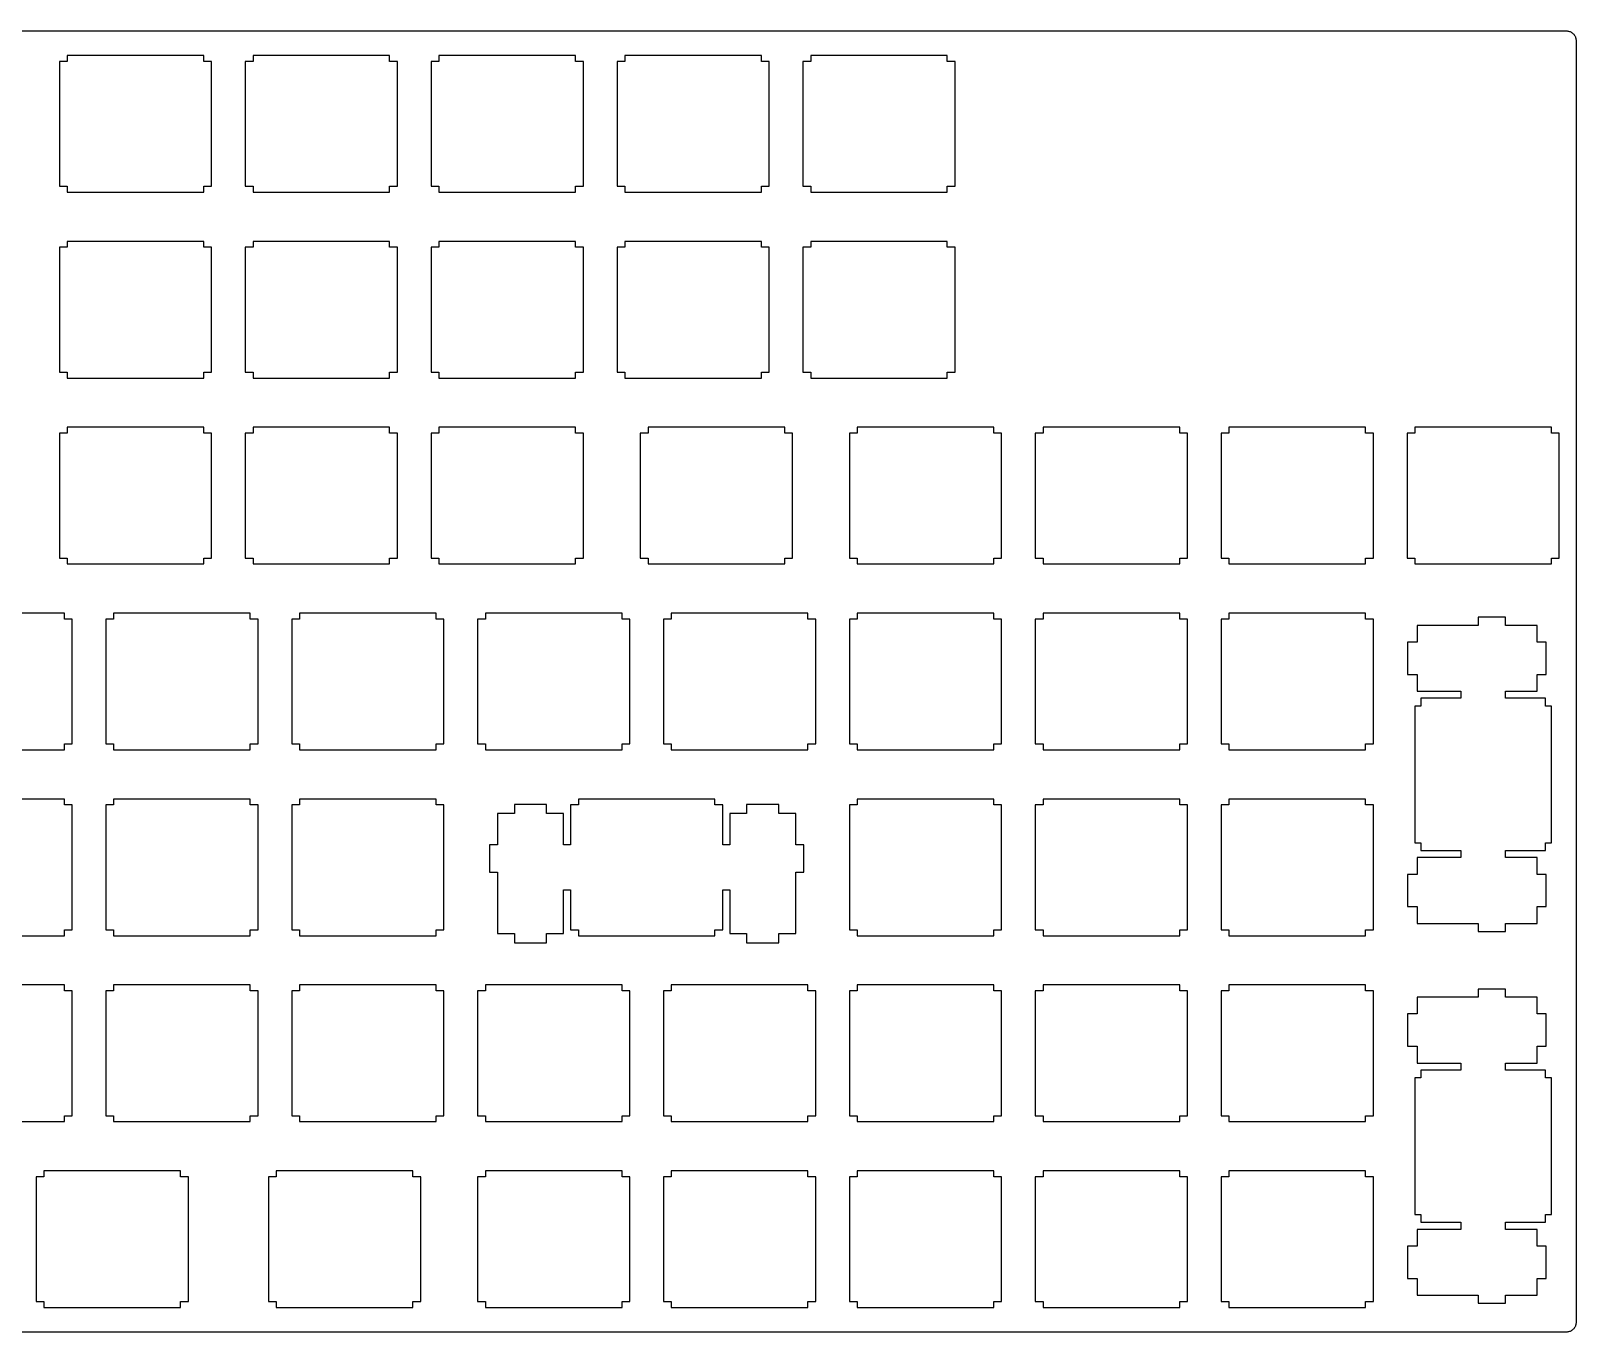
# Model space of a CAD drawing. Header units: millimetres. Extents: x 0 to 348, y 0 to 134.
# Drawn here: x 189.4 to 347.8, y 0.3 to 133.6 of the extents above; entities that cross this region are included whole.
import ezdxf

# ---------------------------------------------------------------- set-up
doc = ezdxf.new("R2010")
doc.units = ezdxf.units.MM
doc.layers.get('0').update_dxf_attribs({"linetype": 'CONTINUOUS'})

msp = doc.modelspace()

# ---------------------------------------------------------------- linework, layer by layer
at = {"color": 0}
for p, q in [((1.09554, 133.608), (346.759, 133.608)), ((346.759, 133.608), (346.837, 133.605)), ((346.837, 133.605), (346.914, 133.595)), ((346.914, 133.595), (346.992, 133.58)), ((346.992, 133.58), (347.067, 133.56)), ((347.067, 133.56), (347.141, 133.532)), ((347.141, 133.532), (347.212, 133.499)), ((347.212, 133.499), (347.281, 133.46)), ((347.281, 133.46), (347.347, 133.417)), ((347.347, 133.417), (347.407, 133.368)), ((347.407, 133.368), (347.465, 133.315)), ((347.465, 133.315), (347.519, 133.258)), ((347.519, 133.258), (347.567, 133.196)), ((347.567, 133.196), (347.611, 133.131)), ((347.611, 133.131), (347.65, 133.061)), ((347.65, 133.061), (347.683, 132.99)), ((347.683, 132.99), (347.709, 132.917)), ((347.709, 132.917), (347.73, 132.842)), ((347.73, 132.842), (347.746, 132.764)), ((347.746, 132.764), (347.755, 132.686)), ((347.755, 132.686), (347.759, 132.607)), ((347.759, 132.607), (347.759, 1.25677)), ((193.121, 130.482), (192.32, 130.482)), ((192.32, 130.482), (192.32, 117.682)), ((193.121, 131.082), (193.121, 130.482)), ((207.12, 131.082), (193.121, 131.082)), ((207.12, 130.482), (207.12, 131.082)), ((207.921, 130.482), (207.12, 130.482)), ((207.921, 117.682), (207.921, 130.482)), ((212.171, 130.482), (211.37, 130.482)), ((211.37, 130.482), (211.37, 117.682)), ((212.171, 131.082), (212.171, 130.482)), ((226.17, 131.082), (212.171, 131.082)), ((226.17, 130.482), (226.17, 131.082)), ((226.971, 130.482), (226.17, 130.482)), ((226.971, 117.682), (226.971, 130.482)), ((231.221, 130.482), (230.42, 130.482)), ((230.42, 130.482), (230.42, 117.682)), ((231.221, 131.082), (231.221, 130.482)), ((245.22, 131.082), (231.221, 131.082)), ((245.22, 130.482), (245.22, 131.082)), ((246.021, 130.482), (245.22, 130.482)), ((246.021, 117.682), (246.021, 130.482)), ((250.271, 130.482), (249.47, 130.482)), ((249.47, 130.482), (249.47, 117.682)), ((250.271, 131.082), (250.271, 130.482)), ((264.27, 131.082), (250.271, 131.082)), ((264.27, 130.482), (264.27, 131.082)), ((265.071, 130.482), (264.27, 130.482)), ((265.071, 117.682), (265.071, 130.482)), ((269.321, 130.482), (268.52, 130.482)), ((268.52, 130.482), (268.52, 117.682)), ((269.321, 131.082), (269.321, 130.482)), ((283.32, 131.082), (269.321, 131.082)), ((283.32, 130.482), (283.32, 131.082)), ((284.121, 130.482), (283.32, 130.482)), ((284.121, 117.682), (284.121, 130.482)), ((192.32, 117.682), (193.121, 117.682)), ((193.121, 117.682), (193.121, 117.082)), ((207.12, 117.082), (207.12, 117.682)), ((207.12, 117.682), (207.921, 117.682)), ((211.37, 117.682), (212.171, 117.682)), ((212.171, 117.682), (212.171, 117.082)), ((226.17, 117.082), (226.17, 117.682)), ((226.17, 117.682), (226.971, 117.682)), ((230.42, 117.682), (231.221, 117.682)), ((231.221, 117.682), (231.221, 117.082)), ((245.22, 117.082), (245.22, 117.682)), ((245.22, 117.682), (246.021, 117.682)), ((249.47, 117.682), (250.271, 117.682)), ((250.271, 117.682), (250.271, 117.082)), ((264.27, 117.082), (264.27, 117.682)), ((264.27, 117.682), (265.071, 117.682)), ((268.52, 117.682), (269.321, 117.682)), ((269.321, 117.682), (269.321, 117.082)), ((283.32, 117.082), (283.32, 117.682)), ((283.32, 117.682), (284.121, 117.682)), ((193.121, 117.082), (207.12, 117.082)), ((212.171, 117.082), (226.17, 117.082)), ((231.221, 117.082), (245.22, 117.082)), ((250.271, 117.082), (264.27, 117.082)), ((269.321, 117.082), (283.32, 117.082)), ((193.121, 111.432), (192.32, 111.432)), ((192.32, 111.432), (192.32, 98.6317)), ((193.121, 112.032), (193.121, 111.432)), ((207.12, 112.032), (193.121, 112.032)), ((207.12, 111.432), (207.12, 112.032)), ((207.921, 111.432), (207.12, 111.432)), ((207.921, 98.6317), (207.921, 111.432)), ((212.171, 111.432), (211.37, 111.432)), ((211.37, 111.432), (211.37, 98.6317)), ((212.171, 112.032), (212.171, 111.432)), ((226.17, 112.032), (212.171, 112.032)), ((226.17, 111.432), (226.17, 112.032)), ((226.971, 111.432), (226.17, 111.432)), ((226.971, 98.6317), (226.971, 111.432)), ((231.221, 111.432), (230.42, 111.432)), ((230.42, 111.432), (230.42, 98.6317)), ((231.221, 112.032), (231.221, 111.432)), ((245.22, 112.032), (231.221, 112.032)), ((245.22, 111.432), (245.22, 112.032)), ((246.021, 111.432), (245.22, 111.432)), ((246.021, 98.6317), (246.021, 111.432)), ((250.271, 111.432), (249.47, 111.432)), ((249.47, 111.432), (249.47, 98.6317)), ((250.271, 112.032), (250.271, 111.432)), ((264.27, 112.032), (250.271, 112.032)), ((264.27, 111.432), (264.27, 112.032)), ((265.071, 111.432), (264.27, 111.432)), ((265.071, 98.6317), (265.071, 111.432)), ((269.321, 111.432), (268.52, 111.432)), ((268.52, 111.432), (268.52, 98.6317)), ((269.321, 112.032), (269.321, 111.432)), ((283.32, 112.032), (269.321, 112.032)), ((283.32, 111.432), (283.32, 112.032)), ((284.121, 111.432), (283.32, 111.432)), ((284.121, 98.6317), (284.121, 111.432)), ((192.32, 98.6317), (193.121, 98.6317)), ((193.121, 98.6317), (193.121, 98.0324)), ((207.12, 98.0324), (207.12, 98.6317)), ((207.12, 98.6317), (207.921, 98.6317)), ((211.37, 98.6317), (212.171, 98.6317)), ((212.171, 98.6317), (212.171, 98.0324)), ((226.17, 98.0324), (226.17, 98.6317)), ((226.17, 98.6317), (226.971, 98.6317)), ((230.42, 98.6317), (231.221, 98.6317)), ((231.221, 98.6317), (231.221, 98.0324)), ((245.22, 98.0324), (245.22, 98.6317)), ((245.22, 98.6317), (246.021, 98.6317)), ((249.47, 98.6317), (250.271, 98.6317)), ((250.271, 98.6317), (250.271, 98.0324)), ((264.27, 98.0324), (264.27, 98.6317)), ((264.27, 98.6317), (265.071, 98.6317)), ((268.52, 98.6317), (269.321, 98.6317)), ((269.321, 98.6317), (269.321, 98.0324)), ((283.32, 98.0324), (283.32, 98.6317)), ((283.32, 98.6317), (284.121, 98.6317)), ((193.121, 98.0324), (207.12, 98.0324)), ((212.171, 98.0324), (226.17, 98.0324)), ((231.221, 98.0324), (245.22, 98.0324)), ((250.271, 98.0324), (264.27, 98.0324)), ((269.321, 98.0324), (283.32, 98.0324)), ((193.121, 92.3823), (192.32, 92.3823)), ((192.32, 92.3823), (192.32, 79.5817)), ((193.121, 92.9816), (193.121, 92.3823)), ((207.12, 92.9816), (193.121, 92.9816)), ((207.12, 92.3823), (207.12, 92.9816)), ((207.921, 92.3823), (207.12, 92.3823)), ((207.921, 79.5817), (207.921, 92.3823)), ((212.171, 92.3823), (211.37, 92.3823)), ((211.37, 92.3823), (211.37, 79.5817)), ((212.171, 92.9816), (212.171, 92.3823)), ((226.17, 92.9816), (212.171, 92.9816)), ((226.17, 92.3823), (226.17, 92.9816)), ((226.971, 92.3823), (226.17, 92.3823)), ((226.971, 79.5817), (226.971, 92.3823)), ((231.221, 92.3823), (230.42, 92.3823)), ((230.42, 92.3823), (230.42, 79.5817)), ((231.221, 92.9816), (231.221, 92.3823)), ((245.22, 92.9816), (231.221, 92.9816)), ((245.22, 92.3823), (245.22, 92.9816)), ((246.021, 92.3823), (245.22, 92.3823)), ((246.021, 79.5817), (246.021, 92.3823)), ((252.651, 92.3823), (251.85, 92.3823)), ((251.85, 92.3823), (251.85, 79.5817)), ((252.651, 92.9816), (252.651, 92.3823)), ((266.652, 92.9816), (252.651, 92.9816)), ((266.652, 92.3823), (266.652, 92.9816)), ((267.451, 92.3823), (266.652, 92.3823)), ((267.451, 79.5817), (267.451, 92.3823)), ((274.082, 92.3823), (273.283, 92.3823)), ((273.283, 92.3823), (273.283, 79.5817)), ((274.082, 92.9816), (274.082, 92.3823)), ((288.083, 92.9816), (274.082, 92.9816)), ((288.083, 92.3823), (288.083, 92.9816)), ((288.882, 92.3823), (288.083, 92.3823)), ((288.882, 79.5817), (288.882, 92.3823)), ((293.132, 92.3823), (292.333, 92.3823)), ((292.333, 92.3823), (292.333, 79.5817)), ((293.132, 92.9816), (293.132, 92.3823)), ((307.133, 92.9816), (293.132, 92.9816)), ((307.133, 92.3823), (307.133, 92.9816)), ((307.932, 92.3823), (307.133, 92.3823)), ((307.932, 79.5817), (307.932, 92.3823)), ((312.182, 92.3823), (311.383, 92.3823)), ((311.383, 92.3823), (311.383, 79.5817)), ((312.182, 92.9816), (312.182, 92.3823)), ((326.183, 92.9816), (312.182, 92.9816)), ((326.183, 92.3823), (326.183, 92.9816)), ((326.982, 92.3823), (326.183, 92.3823)), ((326.982, 79.5817), (326.982, 92.3823)), ((331.232, 92.3823), (330.433, 92.3823)), ((330.433, 92.3823), (330.433, 79.5817)), ((331.232, 92.9816), (331.232, 92.3823)), ((345.233, 92.9816), (331.232, 92.9816)), ((345.233, 92.3823), (345.233, 92.9816)), ((346.032, 92.3823), (345.233, 92.3823)), ((346.032, 79.5817), (346.032, 92.3823)), ((192.32, 79.5817), (193.121, 79.5817)), ((193.121, 79.5817), (193.121, 78.9824)), ((207.12, 78.9824), (207.12, 79.5817)), ((207.12, 79.5817), (207.921, 79.5817)), ((211.37, 79.5817), (212.171, 79.5817)), ((212.171, 79.5817), (212.171, 78.9824)), ((226.17, 78.9824), (226.17, 79.5817)), ((226.17, 79.5817), (226.971, 79.5817)), ((230.42, 79.5817), (231.221, 79.5817)), ((231.221, 79.5817), (231.221, 78.9824)), ((245.22, 78.9824), (245.22, 79.5817)), ((245.22, 79.5817), (246.021, 79.5817)), ((251.85, 79.5817), (252.651, 79.5817)), ((252.651, 79.5817), (252.651, 78.9824)), ((266.652, 78.9824), (266.652, 79.5817)), ((266.652, 79.5817), (267.451, 79.5817)), ((273.283, 79.5817), (274.082, 79.5817)), ((274.082, 79.5817), (274.082, 78.9824)), ((288.083, 78.9824), (288.083, 79.5817)), ((288.083, 79.5817), (288.882, 79.5817)), ((292.333, 79.5817), (293.132, 79.5817)), ((293.132, 79.5817), (293.132, 78.9824)), ((307.133, 78.9824), (307.133, 79.5817)), ((307.133, 79.5817), (307.932, 79.5817)), ((311.383, 79.5817), (312.182, 79.5817)), ((312.182, 79.5817), (312.182, 78.9824)), ((326.183, 78.9824), (326.183, 79.5817)), ((326.183, 79.5817), (326.982, 79.5817)), ((330.433, 79.5817), (331.232, 79.5817)), ((331.232, 79.5817), (331.232, 78.9824)), ((345.233, 78.9824), (345.233, 79.5817)), ((345.233, 79.5817), (346.032, 79.5817)), ((193.121, 78.9824), (207.12, 78.9824)), ((212.171, 78.9824), (226.17, 78.9824)), ((231.221, 78.9824), (245.22, 78.9824)), ((252.651, 78.9824), (266.652, 78.9824)), ((274.082, 78.9824), (288.083, 78.9824)), ((293.132, 78.9824), (307.133, 78.9824)), ((312.182, 78.9824), (326.183, 78.9824)), ((331.232, 78.9824), (345.233, 78.9824)), ((192.833, 73.9316), (178.832, 73.9316)), ((192.833, 73.3337), (192.833, 73.9316)), ((193.632, 73.3337), (192.833, 73.3337)), ((193.632, 60.5317), (193.632, 73.3337)), ((197.882, 73.3337), (197.083, 73.3337)), ((197.083, 73.3337), (197.083, 60.5317)), ((197.882, 73.9316), (197.882, 73.3337)), ((211.883, 73.9316), (197.882, 73.9316)), ((211.883, 73.3337), (211.883, 73.9316)), ((212.682, 73.3337), (211.883, 73.3337)), ((212.682, 60.5317), (212.682, 73.3337)), ((216.932, 73.3337), (216.133, 73.3337)), ((216.133, 73.3337), (216.133, 60.5317)), ((216.932, 73.9316), (216.932, 73.3337)), ((230.933, 73.9316), (216.932, 73.9316)), ((230.933, 73.3337), (230.933, 73.9316)), ((231.732, 73.3337), (230.933, 73.3337)), ((231.732, 60.5317), (231.732, 73.3337)), ((235.982, 73.3337), (235.183, 73.3337)), ((235.183, 73.3337), (235.183, 60.5317)), ((235.982, 73.9316), (235.982, 73.3337)), ((249.983, 73.9316), (235.982, 73.9316)), ((249.983, 73.3337), (249.983, 73.9316)), ((250.782, 73.3337), (249.983, 73.3337)), ((250.782, 60.5317), (250.782, 73.3337)), ((255.032, 73.3337), (254.233, 73.3337)), ((254.233, 73.3337), (254.233, 60.5317)), ((255.032, 73.9316), (255.032, 73.3337)), ((269.033, 73.9316), (255.032, 73.9316)), ((269.033, 73.3337), (269.033, 73.9316)), ((269.832, 73.3337), (269.033, 73.3337)), ((269.832, 60.5317), (269.832, 73.3337)), ((274.082, 73.3337), (273.283, 73.3337)), ((273.283, 73.3337), (273.283, 60.5317)), ((274.082, 73.9316), (274.082, 73.3337)), ((288.083, 73.9316), (274.082, 73.9316)), ((288.083, 73.3337), (288.083, 73.9316)), ((288.882, 73.3337), (288.083, 73.3337)), ((288.882, 60.5317), (288.882, 73.3337)), ((293.132, 73.3337), (292.333, 73.3337)), ((292.333, 73.3337), (292.333, 60.5317)), ((293.132, 73.9316), (293.132, 73.3337)), ((307.133, 73.9316), (293.132, 73.9316)), ((307.133, 73.3337), (307.133, 73.9316)), ((307.932, 73.3337), (307.133, 73.3337)), ((307.932, 60.5317), (307.932, 73.3337)), ((312.182, 73.3337), (311.383, 73.3337)), ((311.383, 73.3337), (311.383, 60.5317)), ((312.182, 73.9316), (312.182, 73.3337)), ((326.183, 73.9316), (312.182, 73.9316)), ((326.183, 73.3337), (326.183, 73.9316)), ((326.982, 73.3337), (326.183, 73.3337)), ((326.982, 60.5317), (326.982, 73.3337)), ((337.733, 73.5087), (337.733, 72.6817)), ((340.533, 73.5087), (337.733, 73.5087)), ((340.533, 72.6817), (340.533, 73.5087)), ((337.733, 72.6817), (331.462, 72.6817)), ((331.462, 72.6817), (331.462, 70.9581)), ((343.763, 72.6817), (340.533, 72.6817)), ((343.763, 70.9581), (343.763, 72.6817)), ((331.462, 70.9581), (330.483, 70.9581)), ((330.483, 70.9581), (330.483, 67.6575)), ((344.683, 70.9581), (343.763, 70.9581)), ((344.683, 67.6575), (344.683, 70.9581)), ((330.483, 67.6575), (331.462, 67.6575)), ((331.462, 67.6575), (331.462, 65.9324)), ((343.763, 65.9324), (343.763, 67.6575)), ((343.763, 67.6575), (344.683, 67.6575)), ((331.462, 65.9324), (335.933, 65.9324)), ((335.933, 65.2074), (331.833, 65.2074)), ((331.833, 65.2074), (331.833, 64.4066)), ((335.933, 65.9324), (335.933, 65.2074)), ((340.533, 65.2074), (340.533, 65.9324)), ((340.533, 65.9324), (343.763, 65.9324)), ((344.632, 65.2074), (340.533, 65.2074)), ((344.632, 64.4066), (344.632, 65.2074)), ((331.833, 64.4066), (331.232, 64.4066)), ((331.232, 64.4066), (331.232, 50.4074)), ((345.233, 64.4066), (344.632, 64.4066)), ((345.233, 50.4074), (345.233, 64.4066)), ((192.833, 59.9324), (192.833, 60.5317)), ((192.833, 60.5317), (193.632, 60.5317)), ((197.083, 60.5317), (197.882, 60.5317)), ((197.882, 60.5317), (197.882, 59.9324)), ((211.883, 59.9324), (211.883, 60.5317)), ((211.883, 60.5317), (212.682, 60.5317)), ((216.133, 60.5317), (216.932, 60.5317)), ((216.932, 60.5317), (216.932, 59.9324)), ((230.933, 59.9324), (230.933, 60.5317)), ((230.933, 60.5317), (231.732, 60.5317)), ((235.183, 60.5317), (235.982, 60.5317)), ((235.982, 60.5317), (235.982, 59.9324)), ((249.983, 59.9324), (249.983, 60.5317)), ((249.983, 60.5317), (250.782, 60.5317)), ((254.233, 60.5317), (255.032, 60.5317)), ((255.032, 60.5317), (255.032, 59.9324)), ((269.033, 59.9324), (269.033, 60.5317)), ((269.033, 60.5317), (269.832, 60.5317)), ((273.283, 60.5317), (274.082, 60.5317)), ((274.082, 60.5317), (274.082, 59.9324)), ((288.083, 59.9324), (288.083, 60.5317)), ((288.083, 60.5317), (288.882, 60.5317)), ((292.333, 60.5317), (293.132, 60.5317)), ((293.132, 60.5317), (293.132, 59.9324)), ((307.133, 59.9324), (307.133, 60.5317)), ((307.133, 60.5317), (307.932, 60.5317)), ((311.383, 60.5317), (312.182, 60.5317)), ((312.182, 60.5317), (312.182, 59.9324)), ((326.183, 59.9324), (326.183, 60.5317)), ((326.183, 60.5317), (326.982, 60.5317)), ((178.832, 59.9324), (192.833, 59.9324)), ((197.882, 59.9324), (211.883, 59.9324)), ((216.932, 59.9324), (230.933, 59.9324)), ((235.982, 59.9324), (249.983, 59.9324)), ((255.032, 59.9324), (269.033, 59.9324)), ((274.082, 59.9324), (288.083, 59.9324)), ((293.132, 59.9324), (307.133, 59.9324)), ((312.182, 59.9324), (326.183, 59.9324)), ((192.833, 54.8816), (178.832, 54.8816)), ((192.833, 54.2837), (192.833, 54.8816)), ((193.632, 54.2837), (192.833, 54.2837)), ((193.632, 41.4817), (193.632, 54.2837)), ((197.882, 54.2837), (197.083, 54.2837)), ((197.083, 54.2837), (197.083, 41.4817)), ((197.882, 54.8816), (197.882, 54.2837)), ((211.883, 54.8816), (197.882, 54.8816)), ((211.883, 54.2837), (211.883, 54.8816)), ((212.682, 54.2837), (211.883, 54.2837)), ((212.682, 41.4817), (212.682, 54.2837)), ((216.932, 54.2837), (216.133, 54.2837)), ((216.133, 54.2837), (216.133, 41.4817)), ((216.932, 54.8816), (216.932, 54.2837)), ((230.933, 54.8816), (216.932, 54.8816)), ((230.933, 54.2837), (230.933, 54.8816)), ((231.732, 54.2837), (230.933, 54.2837)), ((231.732, 41.4817), (231.732, 54.2837)), ((242.258, 54.3334), (238.957, 54.3334)), ((238.957, 54.3334), (238.957, 53.4127)), ((242.258, 53.4127), (242.258, 54.3334)), ((245.507, 54.2837), (244.708, 54.2837)), ((244.708, 54.2837), (244.708, 50.1826)), ((245.507, 54.8816), (245.507, 54.2837)), ((259.508, 54.8816), (245.507, 54.8816)), ((259.508, 54.2837), (259.508, 54.8816)), ((260.307, 54.2837), (259.508, 54.2837)), ((260.307, 50.1826), (260.307, 54.2837)), ((266.058, 54.3334), (262.757, 54.3334)), ((262.757, 54.3334), (262.757, 53.4127)), ((266.058, 53.4127), (266.058, 54.3334)), ((274.082, 54.2837), (273.283, 54.2837)), ((273.283, 54.2837), (273.283, 41.4817)), ((274.082, 54.8816), (274.082, 54.2837)), ((288.083, 54.8816), (274.082, 54.8816)), ((288.083, 54.2837), (288.083, 54.8816)), ((288.882, 54.2837), (288.083, 54.2837)), ((288.882, 41.4817), (288.882, 54.2837)), ((293.132, 54.2837), (292.333, 54.2837)), ((292.333, 54.2837), (292.333, 41.4817)), ((293.132, 54.8816), (293.132, 54.2837)), ((307.133, 54.8816), (293.132, 54.8816)), ((307.133, 54.2837), (307.133, 54.8816)), ((307.932, 54.2837), (307.133, 54.2837)), ((307.932, 41.4817), (307.932, 54.2837)), ((312.182, 54.2837), (311.383, 54.2837)), ((311.383, 54.2837), (311.383, 41.4817)), ((312.182, 54.8816), (312.182, 54.2837)), ((326.183, 54.8816), (312.182, 54.8816)), ((326.183, 54.2837), (326.183, 54.8816)), ((326.982, 54.2837), (326.183, 54.2837)), ((326.982, 41.4817), (326.982, 54.2837)), ((238.957, 53.4127), (237.232, 53.4127)), ((237.232, 53.4127), (237.232, 50.1826)), ((243.983, 53.4127), (242.258, 53.4127)), ((243.983, 50.1826), (243.983, 53.4127)), ((262.757, 53.4127), (261.032, 53.4127)), ((261.032, 53.4127), (261.032, 50.1826)), ((267.783, 53.4127), (266.058, 53.4127)), ((267.783, 50.1826), (267.783, 53.4127)), ((237.232, 50.1826), (236.408, 50.1826)), ((236.408, 50.1826), (236.408, 47.3826)), ((244.708, 50.1826), (243.983, 50.1826)), ((261.032, 50.1826), (260.307, 50.1826)), ((268.607, 50.1826), (267.783, 50.1826)), ((268.607, 47.3826), (268.607, 50.1826)), ((331.232, 50.4074), (331.833, 50.4074)), ((331.833, 50.4074), (331.833, 49.6066)), ((331.833, 49.6066), (335.933, 49.6066)), ((335.933, 49.6066), (335.933, 48.8819)), ((340.533, 48.8819), (340.533, 49.6066)), ((340.533, 49.6066), (344.632, 49.6066)), ((344.632, 49.6066), (344.632, 50.4074)), ((344.632, 50.4074), (345.233, 50.4074)), ((335.933, 48.8819), (331.462, 48.8819)), ((331.462, 48.8819), (331.462, 47.1579)), ((343.763, 48.8819), (340.533, 48.8819)), ((343.763, 47.1579), (343.763, 48.8819)), ((236.408, 47.3826), (237.232, 47.3826)), ((237.232, 47.3826), (237.232, 41.1138)), ((267.783, 41.1138), (267.783, 47.3826)), ((267.783, 47.3826), (268.607, 47.3826)), ((331.462, 47.1579), (330.483, 47.1579)), ((330.483, 47.1579), (330.483, 43.8573)), ((344.683, 47.1579), (343.763, 47.1579)), ((344.683, 43.8573), (344.683, 47.1579)), ((243.983, 41.1138), (243.983, 45.5828)), ((243.983, 45.5828), (244.708, 45.5828)), ((244.708, 45.5828), (244.708, 41.4817)), ((260.307, 41.4817), (260.307, 45.5828)), ((260.307, 45.5828), (261.032, 45.5828)), ((261.032, 45.5828), (261.032, 41.1138)), ((330.483, 43.8573), (331.462, 43.8573)), ((331.462, 43.8573), (331.462, 42.1323)), ((343.763, 42.1323), (343.763, 43.8573)), ((343.763, 43.8573), (344.683, 43.8573)), ((192.833, 40.8824), (192.833, 41.4817)), ((192.833, 41.4817), (193.632, 41.4817)), ((197.083, 41.4817), (197.882, 41.4817)), ((197.882, 41.4817), (197.882, 40.8824)), ((211.883, 40.8824), (211.883, 41.4817)), ((211.883, 41.4817), (212.682, 41.4817)), ((216.133, 41.4817), (216.932, 41.4817)), ((216.932, 41.4817), (216.932, 40.8824)), ((230.933, 40.8824), (230.933, 41.4817)), ((230.933, 41.4817), (231.732, 41.4817)), ((244.708, 41.4817), (245.507, 41.4817)), ((245.507, 41.4817), (245.507, 40.8824)), ((259.508, 40.8824), (259.508, 41.4817)), ((259.508, 41.4817), (260.307, 41.4817)), ((273.283, 41.4817), (274.082, 41.4817)), ((274.082, 41.4817), (274.082, 40.8824)), ((288.083, 40.8824), (288.083, 41.4817)), ((288.083, 41.4817), (288.882, 41.4817)), ((292.333, 41.4817), (293.132, 41.4817)), ((293.132, 41.4817), (293.132, 40.8824)), ((307.133, 40.8824), (307.133, 41.4817)), ((307.133, 41.4817), (307.932, 41.4817)), ((311.383, 41.4817), (312.182, 41.4817)), ((312.182, 41.4817), (312.182, 40.8824)), ((326.183, 40.8824), (326.183, 41.4817)), ((326.183, 41.4817), (326.982, 41.4817)), ((331.462, 42.1323), (337.733, 42.1323)), ((337.733, 42.1323), (337.733, 41.3067)), ((337.733, 41.3067), (340.533, 41.3067)), ((340.533, 41.3067), (340.533, 42.1323)), ((340.533, 42.1323), (343.763, 42.1323)), ((178.832, 40.8824), (192.833, 40.8824)), ((197.882, 40.8824), (211.883, 40.8824)), ((216.932, 40.8824), (230.933, 40.8824)), ((237.232, 41.1138), (238.957, 41.1138)), ((238.957, 41.1138), (238.957, 40.1327)), ((238.957, 40.1327), (242.258, 40.1327)), ((242.258, 40.1327), (242.258, 41.1138)), ((242.258, 41.1138), (243.983, 41.1138)), ((245.507, 40.8824), (259.508, 40.8824)), ((261.032, 41.1138), (262.757, 41.1138)), ((262.757, 41.1138), (262.757, 40.1327)), ((262.757, 40.1327), (266.058, 40.1327)), ((266.058, 40.1327), (266.058, 41.1138)), ((266.058, 41.1138), (267.783, 41.1138)), ((274.082, 40.8824), (288.083, 40.8824)), ((293.132, 40.8824), (307.133, 40.8824)), ((312.182, 40.8824), (326.183, 40.8824)), ((192.833, 35.833), (178.832, 35.833)), ((192.833, 35.2337), (192.833, 35.833)), ((193.632, 35.2337), (192.833, 35.2337)), ((193.632, 22.4317), (193.632, 35.2337)), ((197.882, 35.2337), (197.083, 35.2337)), ((197.083, 35.2337), (197.083, 22.4317)), ((197.882, 35.833), (197.882, 35.2337)), ((211.883, 35.833), (197.882, 35.833)), ((211.883, 35.2337), (211.883, 35.833)), ((212.682, 35.2337), (211.883, 35.2337)), ((212.682, 22.4317), (212.682, 35.2337)), ((216.932, 35.2337), (216.133, 35.2337)), ((216.133, 35.2337), (216.133, 22.4317)), ((216.932, 35.833), (216.932, 35.2337)), ((230.933, 35.833), (216.932, 35.833)), ((230.933, 35.2337), (230.933, 35.833)), ((231.732, 35.2337), (230.933, 35.2337)), ((231.732, 22.4317), (231.732, 35.2337)), ((235.982, 35.2337), (235.183, 35.2337)), ((235.183, 35.2337), (235.183, 22.4317)), ((235.982, 35.833), (235.982, 35.2337)), ((249.983, 35.833), (235.982, 35.833)), ((249.983, 35.2337), (249.983, 35.833)), ((250.782, 35.2337), (249.983, 35.2337)), ((250.782, 22.4317), (250.782, 35.2337)), ((255.032, 35.2337), (254.233, 35.2337)), ((254.233, 35.2337), (254.233, 22.4317)), ((255.032, 35.833), (255.032, 35.2337)), ((269.033, 35.833), (255.032, 35.833)), ((269.033, 35.2337), (269.033, 35.833)), ((269.832, 35.2337), (269.033, 35.2337)), ((269.832, 22.4317), (269.832, 35.2337)), ((274.082, 35.2337), (273.283, 35.2337)), ((273.283, 35.2337), (273.283, 22.4317)), ((274.082, 35.833), (274.082, 35.2337)), ((288.083, 35.833), (274.082, 35.833)), ((288.083, 35.2337), (288.083, 35.833)), ((288.882, 35.2337), (288.083, 35.2337)), ((288.882, 22.4317), (288.882, 35.2337)), ((293.132, 35.2337), (292.333, 35.2337)), ((292.333, 35.2337), (292.333, 22.4317)), ((293.132, 35.833), (293.132, 35.2337)), ((307.133, 35.833), (293.132, 35.833)), ((307.133, 35.2337), (307.133, 35.833)), ((307.932, 35.2337), (307.133, 35.2337)), ((307.932, 22.4317), (307.932, 35.2337)), ((312.182, 35.2337), (311.383, 35.2337)), ((311.383, 35.2337), (311.383, 22.4317)), ((312.182, 35.833), (312.182, 35.2337)), ((326.183, 35.833), (312.182, 35.833)), ((326.183, 35.2337), (326.183, 35.833)), ((326.982, 35.2337), (326.183, 35.2337)), ((326.982, 22.4317), (326.982, 35.2337)), ((337.733, 35.4087), (337.733, 34.5833)), ((340.533, 35.4087), (337.733, 35.4087)), ((340.533, 34.5833), (340.533, 35.4087)), ((337.733, 34.5833), (331.462, 34.5833)), ((331.462, 34.5833), (331.462, 32.8579)), ((343.763, 34.5833), (340.533, 34.5833)), ((343.763, 32.8579), (343.763, 34.5833)), ((331.462, 32.8579), (330.483, 32.8579)), ((330.483, 32.8579), (330.483, 29.5576)), ((344.683, 32.8579), (343.763, 32.8579)), ((344.683, 29.5576), (344.683, 32.8579)), ((330.483, 29.5576), (331.462, 29.5576)), ((331.462, 29.5576), (331.462, 27.8336)), ((343.763, 27.8336), (343.763, 29.5576)), ((343.763, 29.5576), (344.683, 29.5576)), ((331.462, 27.8336), (335.933, 27.8336)), ((335.933, 27.1074), (331.833, 27.1074)), ((331.833, 27.1074), (331.833, 26.3067)), ((335.933, 27.8336), (335.933, 27.1074)), ((340.533, 27.1074), (340.533, 27.8336)), ((340.533, 27.8336), (343.763, 27.8336)), ((344.632, 27.1074), (340.533, 27.1074)), ((344.632, 26.3067), (344.632, 27.1074)), ((331.833, 26.3067), (331.232, 26.3067)), ((331.232, 26.3067), (331.232, 12.3073)), ((345.233, 26.3067), (344.632, 26.3067)), ((345.233, 12.3073), (345.233, 26.3067)), ((192.833, 21.8336), (192.833, 22.4317)), ((192.833, 22.4317), (193.632, 22.4317)), ((197.083, 22.4317), (197.882, 22.4317)), ((197.882, 22.4317), (197.882, 21.8336)), ((211.883, 21.8336), (211.883, 22.4317)), ((211.883, 22.4317), (212.682, 22.4317)), ((216.133, 22.4317), (216.932, 22.4317)), ((216.932, 22.4317), (216.932, 21.8336)), ((230.933, 21.8336), (230.933, 22.4317)), ((230.933, 22.4317), (231.732, 22.4317)), ((235.183, 22.4317), (235.982, 22.4317)), ((235.982, 22.4317), (235.982, 21.8336)), ((249.983, 21.8336), (249.983, 22.4317)), ((249.983, 22.4317), (250.782, 22.4317)), ((254.233, 22.4317), (255.032, 22.4317)), ((255.032, 22.4317), (255.032, 21.8336)), ((269.033, 21.8336), (269.033, 22.4317)), ((269.033, 22.4317), (269.832, 22.4317)), ((273.283, 22.4317), (274.082, 22.4317)), ((274.082, 22.4317), (274.082, 21.8336)), ((288.083, 21.8336), (288.083, 22.4317)), ((288.083, 22.4317), (288.882, 22.4317)), ((292.333, 22.4317), (293.132, 22.4317)), ((293.132, 22.4317), (293.132, 21.8336)), ((307.133, 21.8336), (307.133, 22.4317)), ((307.133, 22.4317), (307.932, 22.4317)), ((311.383, 22.4317), (312.182, 22.4317)), ((312.182, 22.4317), (312.182, 21.8336)), ((326.183, 21.8336), (326.183, 22.4317)), ((326.183, 22.4317), (326.982, 22.4317)), ((178.832, 21.8336), (192.833, 21.8336)), ((197.882, 21.8336), (211.883, 21.8336)), ((216.932, 21.8336), (230.933, 21.8336)), ((235.982, 21.8336), (249.983, 21.8336)), ((255.032, 21.8336), (269.033, 21.8336)), ((274.082, 21.8336), (288.083, 21.8336)), ((293.132, 21.8336), (307.133, 21.8336)), ((312.182, 21.8336), (326.183, 21.8336)), ((190.738, 16.1837), (189.939, 16.1837)), ((189.939, 16.1837), (189.939, 3.38171)), ((190.738, 16.7831), (190.738, 16.1837)), ((204.738, 16.7831), (190.738, 16.7831)), ((204.738, 16.1837), (204.738, 16.7831)), ((205.539, 16.1837), (204.738, 16.1837)), ((205.539, 3.38171), (205.539, 16.1837)), ((214.551, 16.1837), (213.752, 16.1837)), ((213.752, 16.1837), (213.752, 3.38171)), ((214.551, 16.7831), (214.551, 16.1837)), ((228.552, 16.7831), (214.551, 16.7831)), ((228.552, 16.1837), (228.552, 16.7831)), ((229.351, 16.1837), (228.552, 16.1837)), ((229.351, 3.38171), (229.351, 16.1837)), ((235.982, 16.1837), (235.183, 16.1837)), ((235.183, 16.1837), (235.183, 3.38171)), ((235.982, 16.7831), (235.982, 16.1837)), ((249.983, 16.7831), (235.982, 16.7831)), ((249.983, 16.1837), (249.983, 16.7831)), ((250.782, 16.1837), (249.983, 16.1837)), ((250.782, 3.38171), (250.782, 16.1837)), ((255.032, 16.1837), (254.233, 16.1837)), ((254.233, 16.1837), (254.233, 3.38171)), ((255.032, 16.7831), (255.032, 16.1837)), ((269.033, 16.7831), (255.032, 16.7831)), ((269.033, 16.1837), (269.033, 16.7831)), ((269.832, 16.1837), (269.033, 16.1837)), ((269.832, 3.38171), (269.832, 16.1837)), ((274.082, 16.1837), (273.283, 16.1837)), ((273.283, 16.1837), (273.283, 3.38171)), ((274.082, 16.7831), (274.082, 16.1837)), ((288.083, 16.7831), (274.082, 16.7831)), ((288.083, 16.1837), (288.083, 16.7831)), ((288.882, 16.1837), (288.083, 16.1837)), ((288.882, 3.38171), (288.882, 16.1837)), ((293.132, 16.1837), (292.333, 16.1837)), ((292.333, 16.1837), (292.333, 3.38171)), ((293.132, 16.7831), (293.132, 16.1837)), ((307.133, 16.7831), (293.132, 16.7831)), ((307.133, 16.1837), (307.133, 16.7831)), ((307.932, 16.1837), (307.133, 16.1837)), ((307.932, 3.38171), (307.932, 16.1837)), ((312.182, 16.1837), (311.383, 16.1837)), ((311.383, 16.1837), (311.383, 3.38171)), ((312.182, 16.7831), (312.182, 16.1837)), ((326.183, 16.7831), (312.182, 16.7831)), ((326.183, 16.1837), (326.183, 16.7831)), ((326.982, 16.1837), (326.183, 16.1837)), ((326.982, 3.38171), (326.982, 16.1837)), ((331.232, 12.3073), (331.833, 12.3073)), ((331.833, 12.3073), (331.833, 11.5066)), ((331.833, 11.5066), (335.933, 11.5066)), ((335.933, 11.5066), (335.933, 10.7818)), ((340.533, 10.7818), (340.533, 11.5066)), ((340.533, 11.5066), (344.632, 11.5066)), ((344.632, 11.5066), (344.632, 12.3073)), ((344.632, 12.3073), (345.233, 12.3073)), ((335.933, 10.7818), (331.462, 10.7818)), ((331.462, 10.7818), (331.462, 9.05785)), ((343.763, 10.7818), (340.533, 10.7818)), ((343.763, 9.05785), (343.763, 10.7818)), ((331.462, 9.05785), (330.483, 9.05785)), ((330.483, 9.05785), (330.483, 5.75744)), ((344.683, 9.05785), (343.763, 9.05785)), ((344.683, 5.75744), (344.683, 9.05785)), ((330.483, 5.75744), (331.462, 5.75744)), ((331.462, 5.75744), (331.462, 4.03214)), ((343.763, 4.03214), (343.763, 5.75744)), ((343.763, 5.75744), (344.683, 5.75744)), ((189.939, 3.38171), (190.738, 3.38171)), ((190.738, 3.38171), (190.738, 2.78226)), ((204.738, 2.78226), (204.738, 3.38171)), ((204.738, 3.38171), (205.539, 3.38171)), ((213.752, 3.38171), (214.551, 3.38171)), ((214.551, 3.38171), (214.551, 2.78226)), ((228.552, 2.78226), (228.552, 3.38171)), ((228.552, 3.38171), (229.351, 3.38171)), ((235.183, 3.38171), (235.982, 3.38171)), ((235.982, 3.38171), (235.982, 2.78226)), ((249.983, 2.78226), (249.983, 3.38171)), ((249.983, 3.38171), (250.782, 3.38171)), ((254.233, 3.38171), (255.032, 3.38171)), ((255.032, 3.38171), (255.032, 2.78226)), ((269.033, 2.78226), (269.033, 3.38171)), ((269.033, 3.38171), (269.832, 3.38171)), ((273.283, 3.38171), (274.082, 3.38171)), ((274.082, 3.38171), (274.082, 2.78226)), ((288.083, 2.78226), (288.083, 3.38171)), ((288.083, 3.38171), (288.882, 3.38171)), ((292.333, 3.38171), (293.132, 3.38171)), ((293.132, 3.38171), (293.132, 2.78226)), ((307.133, 2.78226), (307.133, 3.38171)), ((307.133, 3.38171), (307.932, 3.38171)), ((311.383, 3.38171), (312.182, 3.38171)), ((312.182, 3.38171), (312.182, 2.78226)), ((326.183, 2.78226), (326.183, 3.38171)), ((326.183, 3.38171), (326.982, 3.38171)), ((331.462, 4.03214), (337.733, 4.03214)), ((337.733, 4.03214), (337.733, 3.20669)), ((337.733, 3.20669), (340.533, 3.20669)), ((340.533, 3.20669), (340.533, 4.03214)), ((340.533, 4.03214), (343.763, 4.03214)), ((190.738, 2.78226), (204.738, 2.78226)), ((214.551, 2.78226), (228.552, 2.78226)), ((235.982, 2.78226), (249.983, 2.78226)), ((255.032, 2.78226), (269.033, 2.78226)), ((274.082, 2.78226), (288.083, 2.78226)), ((293.132, 2.78226), (307.133, 2.78226)), ((312.182, 2.78226), (326.183, 2.78226)), ((346.759, 0.256315), (1.09554, 0.256315)), ((346.837, 0.260449), (346.759, 0.256315)), ((346.914, 0.268718), (346.837, 0.260449)), ((346.992, 0.283876), (346.914, 0.268718)), ((347.067, 0.305925), (346.992, 0.283876)), ((347.141, 0.333485), (347.067, 0.305925)), ((347.212, 0.365181), (347.141, 0.333485)), ((347.281, 0.403765), (347.212, 0.365181)), ((347.347, 0.447862), (347.281, 0.403765)), ((347.407, 0.496094), (347.347, 0.447862)), ((347.465, 0.549836), (347.407, 0.496094)), ((347.519, 0.607716), (347.465, 0.549836)), ((347.567, 0.669727), (347.519, 0.607716)), ((347.611, 0.734494), (347.567, 0.669727)), ((347.65, 0.803395), (347.611, 0.734494)), ((347.683, 0.873675), (347.65, 0.803395)), ((347.709, 0.946711), (347.683, 0.873675)), ((347.73, 1.02388), (347.709, 0.946711)), ((347.746, 1.09968), (347.73, 1.02388)), ((347.755, 1.17822), (347.746, 1.09968)), ((347.759, 1.25677), (347.755, 1.17822))]:
    msp.add_line(p, q, dxfattribs=at)

doc.saveas('drawing.dxf')
